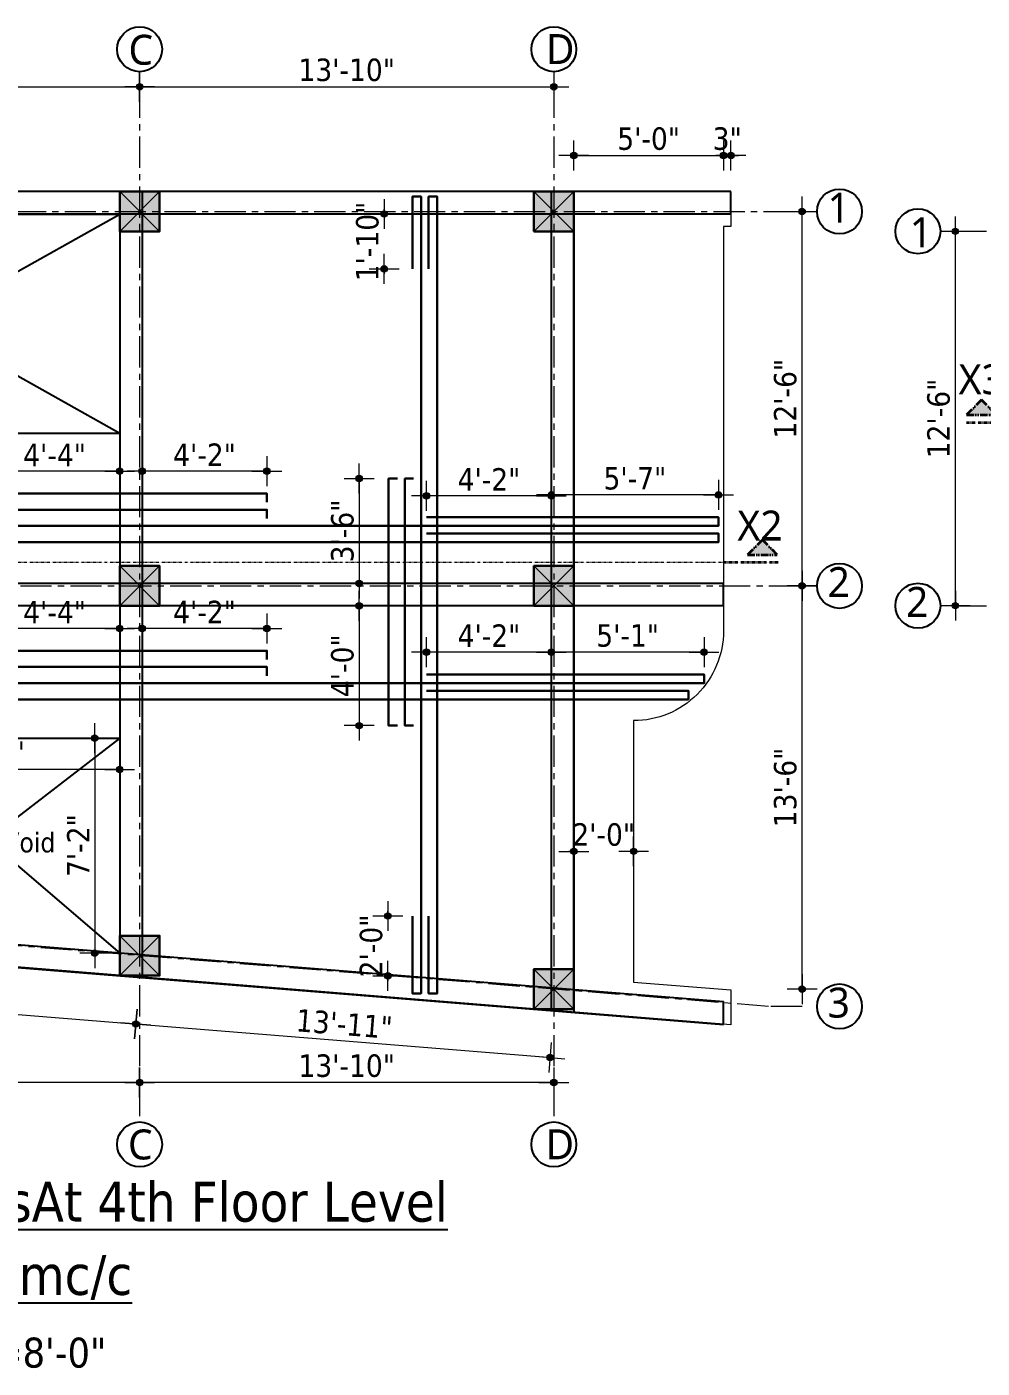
# Model space of a CAD drawing. Header units: inches. Extents: x 130993 to 274375, y -5108 to 103559.
# Drawn here: x 151416 to 151799, y 49679 to 50217 of the extents above; entities that cross this region are included whole.
import ezdxf

# ---------------------------------------------------------------- set-up
doc = ezdxf.new("R2010")
doc.units = ezdxf.units.IN
doc.header["$MEASUREMENT"] = 0
doc.header["$PDMODE"] = 2
doc.header["$PDSIZE"] = -3
doc.linetypes.add('ACAD_ISO12W100', pattern=[21, 12, -3, 0, -3, 0, -3])
doc.linetypes.add('CENTER', pattern=[2, 1.25, -0.25, 0.25, -0.25])
for name, color, linetype, lineweight in [('Center line', 252, 'CENTER', 20), ('Column', 14, 'Continuous', 30), ('Dim-external', 151, 'Continuous', 9), ('DIMENSION', 142, 'Continuous', 20), ('H-HATCH', 9, 'Continuous', 9), ('HATCH', 9, 'Continuous', 9), ('INDEX LINE', 4, 'Continuous', 13), ('reinforcement', 220, 'Continuous', 30), ('Section line', 30, 'Continuous', 35), ('TEXT', 181, 'Continuous', 13)]:
    doc.layers.add(name, color=color, linetype=linetype, lineweight=lineweight)
doc.layers.add('ELEVATION', color=7, linetype='Continuous')
doc.layers.add('Text-external', color=7, linetype='Continuous')
doc.styles.add('caption 1in-8ft', font='trebuc.ttf', dxfattribs={"height": 12})
doc.styles.add('TAHOMA', font='tahoma.ttf', dxfattribs={"height": 9})
doc.dimstyles.new('1.8', dxfattribs={"dimscale": 0, "dimtxt": 9, "dimasz": 1, "dimexe": 2, "dimexo": 9, "dimgap": 2, "dimtad": 1, "dimdec": 0, "dimzin": 3, "dimdsep": 46, "dimlunit": 4, "dimtxsty": 'TAHOMA', "dimblk": 'DIM', "dimcen": 3, "dimdle": 3, "dimse1": 1, "dimse2": 1, "dimclrd": 256, "dimclre": 256, "dimclrt": 7, "dimadec": 1, "dimazin": 2, "dimtfac": 1, "dimtdec": 0, "dimtix": 1, "dimtofl": 0, "dimtmove": 2, "dimatfit": 3, "dimldrblk": 'ARW', "dimfxl": 1, "dimfrac": 2, "dimtolj": 2, "dimtzin": 0, "dimarcsym": 0})

# ---------------------------------------------------------------- blocks, each defined once
blk = doc.blocks.new('col')
at = {"layer": 'HATCH'}
h = blk.add_hatch(color=256, dxfattribs=at)
h.dxf.hatch_style = 1
h.paths.add_polyline_path([(-8, -8), (8, -8), (8, 8), (-8, 8)])
at = {"layer": 'Column'}
blk.add_lwpolyline([(-8, -8), (8, -8), (8, 8), (-8, 8)], close=True, dxfattribs=at)
at = {"layer": 'Dim-external'}
for p, q in [((-8, 8), (8, -8)), ((8, 8), (-8, -8))]:
    blk.add_line(p, q, dxfattribs=at)
blk = doc.blocks.new('gridd')
at = {"layer": 'Dim-external'}
for p in [(2, 0), (168, 0), (341, 0), (507, 0), (2, -150), (168, -150), (341, -150), (507, -150), (2, -270.82), (168, -284.21), (341, -298.16), (507, -311.55)]:
    blk.add_blockref('col', p, dxfattribs=at)
blk = doc.blocks.new('DIM')
at = {"layer": 'INDEX LINE'}
h = blk.add_hatch(color=256, dxfattribs=at)
h.paths.add_polyline_path([(0, 1.28), (0, 0), (1.28, 0, 0.414214)])
h.paths.add_polyline_path([(1.28, 0), (0, 0), (0, -1.28, 0.414214)])
h.paths.add_polyline_path([(0, 0), (-1.28, 0, 0.414214), (0, -1.28)])
h.paths.add_polyline_path([(0, 1.28, 0.414214), (-1.28, 0), (0, 0)])
for p, q in [((0, 6), (0, -6)), ((-6, 0), (6, 0))]:
    blk.add_line(p, q, dxfattribs=at)
blk.add_circle((0, 0), 1.28, dxfattribs=at)
blk = doc.blocks.new('*D652')
at = {"layer": 'Defpoints', "color": 0}
for p in [(160339.5, 47972.18), (160166.5, 47930.18), (160339.5, 47930.18)]:
    blk.add_point(p, dxfattribs=at)
at = {"layer": 'DIMENSION', "lineweight": -2}
blk.add_line((160167.5, 47972.18), (160338.5, 47972.18), dxfattribs=at)
at = {"layer": 'DIMENSION', "lineweight": -2, "rotation": 180}
blk.add_blockref('DIM', (160166.5, 47972.18), dxfattribs=at)
at = {"layer": 'DIMENSION', "lineweight": -2}
blk.add_blockref('DIM', (160339.5, 47972.18), dxfattribs=at)
at = {"layer": 'DIMENSION', "color": 7, "insert": (160253, 47978.79), "char_height": 9, "attachment_point": 5, "style": 'TAHOMA'}
blk.add_mtext('\\A2;14\'-5"', dxfattribs=at)
blk = doc.blocks.new('ARW')
at = {"layer": 'INDEX LINE'}
blk.add_lwpolyline([(10, 0, 0, 6, 0), (0, 0, 0, 0, 0), (10, 0, 0, 0, 0)], format="xyseb", dxfattribs=at)
blk = doc.blocks.new('*D653')
at = {"layer": 'Defpoints', "color": 0}
for p in [(160505.5, 47972.18), (160339.5, 47930.18), (160505.5, 47930.18)]:
    blk.add_point(p, dxfattribs=at)
at = {"layer": 'DIMENSION', "lineweight": -2}
blk.add_line((160340.5, 47972.18), (160504.5, 47972.18), dxfattribs=at)
at = {"layer": 'DIMENSION', "lineweight": -2, "rotation": 180}
blk.add_blockref('DIM', (160339.5, 47972.18), dxfattribs=at)
at = {"layer": 'DIMENSION', "lineweight": -2}
blk.add_blockref('DIM', (160505.5, 47972.18), dxfattribs=at)
at = {"layer": 'DIMENSION', "color": 7, "insert": (160422.5, 47978.87), "char_height": 9, "attachment_point": 5, "style": 'TAHOMA'}
blk.add_mtext('\\A2;13\'-10"', dxfattribs=at)
blk = doc.blocks.new('*D654')
at = {"layer": 'Defpoints', "color": 0}
for p in [(160513.5, 47772.18), (160605, 47772.18), (160513.5, 47610.63)]:
    blk.add_point(p, dxfattribs=at)
at = {"layer": 'DIMENSION', "lineweight": -2}
blk.add_line((160605, 47611.63), (160605, 47771.18), dxfattribs=at)
for p, rotation in [((160605, 47772.18), 90), ((160605, 47610.63), 270)]:
    blk.add_blockref('DIM', p, dxfattribs=dict(at, rotation=rotation))
at = {"layer": 'DIMENSION', "color": 7, "insert": (160598.31, 47691.41), "char_height": 9, "attachment_point": 5, "rotation": 90, "style": 'TAHOMA'}
blk.add_mtext('\\A2;13\'-6"', dxfattribs=at)
blk = doc.blocks.new('*D655')
at = {"layer": 'Defpoints', "color": 0}
for p in [(160513.5, 47922.18), (160605, 47922.18), (160513.5, 47772.18)]:
    blk.add_point(p, dxfattribs=at)
at = {"layer": 'DIMENSION', "lineweight": -2}
blk.add_line((160605, 47773.18), (160605, 47921.18), dxfattribs=at)
for p, rotation in [((160605, 47922.18), 90), ((160605, 47772.18), 270)]:
    blk.add_blockref('DIM', p, dxfattribs=dict(at, rotation=rotation))
at = {"layer": 'DIMENSION', "color": 7, "insert": (160598.31, 47847.18), "char_height": 9, "attachment_point": 5, "rotation": 90, "style": 'TAHOMA'}
blk.add_mtext('\\A2;12\'-6"', dxfattribs=at)
blk = doc.blocks.new('*D659')
at = {"layer": 'Defpoints', "color": 0}
for p in [(160166.5, 47629.98), (160339.5, 47615.38), (160337.98, 47596.62)]:
    blk.add_point(p, dxfattribs=at)
at = {"layer": 'DIMENSION', "lineweight": -2}
blk.add_line((160165.93, 47610.5), (160336.99, 47596.71), dxfattribs=at)
for p, rotation in [((160164.93, 47610.58), 175.3880941349689), ((160337.98, 47596.62), 355.3880941349689)]:
    blk.add_blockref('DIM', p, dxfattribs=dict(at, rotation=rotation))
at = {"layer": 'DIMENSION', "color": 7, "insert": (160251.99, 47610.26), "char_height": 9, "attachment_point": 5, "rotation": 355.3881, "style": 'TAHOMA'}
blk.add_mtext('\\A2;14\'-6"', dxfattribs=at)
blk = doc.blocks.new('*D660')
at = {"layer": 'Defpoints', "color": 0}
for p in [(160339.5, 47615.38), (160505.5, 47601.99), (160503.98, 47583.23)]:
    blk.add_point(p, dxfattribs=at)
at = {"layer": 'DIMENSION', "lineweight": -2}
blk.add_line((160338.98, 47596.54), (160502.99, 47583.31), dxfattribs=at)
for p, rotation in [((160337.98, 47596.62), 175.3880941349689), ((160503.98, 47583.23), 355.3880941349689)]:
    blk.add_blockref('DIM', p, dxfattribs=dict(at, rotation=rotation))
at = {"layer": 'DIMENSION', "color": 7, "insert": (160421.52, 47596.6), "char_height": 9, "attachment_point": 5, "rotation": 355.3881, "style": 'TAHOMA'}
blk.add_mtext('\\A2;13\'-11"', dxfattribs=at)
blk = doc.blocks.new('*D661')
at = {"layer": 'Defpoints', "color": 0}
for p in [(160339.5, 47615.38), (160505.5, 47601.99), (160339.5, 47573.18)]:
    blk.add_point(p, dxfattribs=at)
at = {"layer": 'DIMENSION', "lineweight": -2}
blk.add_line((160504.5, 47573.18), (160340.5, 47573.18), dxfattribs=at)
at = {"layer": 'DIMENSION', "lineweight": -2, "rotation": 180}
blk.add_blockref('DIM', (160339.5, 47573.18), dxfattribs=at)
at = {"layer": 'DIMENSION', "lineweight": -2}
blk.add_blockref('DIM', (160505.5, 47573.18), dxfattribs=at)
at = {"layer": 'DIMENSION', "color": 7, "insert": (160422.5, 47579.87), "char_height": 9, "attachment_point": 5, "style": 'TAHOMA'}
blk.add_mtext('\\A2;13\'-10"', dxfattribs=at)
blk = doc.blocks.new('*D662')
at = {"layer": 'Defpoints', "color": 0}
for p in [(160166.5, 47629.98), (160339.5, 47615.38), (160166.5, 47573.18)]:
    blk.add_point(p, dxfattribs=at)
at = {"layer": 'DIMENSION', "lineweight": -2}
blk.add_line((160338.5, 47573.18), (160167.5, 47573.18), dxfattribs=at)
at = {"layer": 'DIMENSION', "lineweight": -2, "rotation": 180}
blk.add_blockref('DIM', (160166.5, 47573.18), dxfattribs=at)
at = {"layer": 'DIMENSION', "lineweight": -2}
blk.add_blockref('DIM', (160339.5, 47573.18), dxfattribs=at)
at = {"layer": 'DIMENSION', "color": 7, "insert": (160253, 47579.79), "char_height": 9, "attachment_point": 5, "style": 'TAHOMA'}
blk.add_mtext('\\A2;14\'-5"', dxfattribs=at)
blk = doc.blocks.new('*D664')
at = {"layer": 'Defpoints', "color": 0}
for p in [(159992.5, 47651.37), (159949.55, 47610.63), (160513.5, 47610.63)]:
    blk.add_point(p, dxfattribs=at)
at = {"layer": 'DIMENSION', "lineweight": -2}
blk.add_line((159949.55, 47650.37), (159949.55, 47611.63), dxfattribs=at)
for p, rotation in [((159949.55, 47651.37), 90), ((159949.55, 47610.63), 270)]:
    blk.add_blockref('DIM', p, dxfattribs=dict(at, rotation=rotation))
at = {"layer": 'DIMENSION', "color": 7, "insert": (159942.86, 47631), "char_height": 9, "attachment_point": 5, "rotation": 90, "style": 'TAHOMA'}
blk.add_mtext('\\A2;3\'-5"', dxfattribs=at)
blk = doc.blocks.new('*D687')
at = {"layer": 'Defpoints', "color": 0}
for p in [(160448.79, 47639.91), (160439, 47615.91), (160448.79, 47615.91)]:
    blk.add_point(p, dxfattribs=at)
at = {"layer": 'DIMENSION', "lineweight": -2}
for p, q in [((160439, 47640.91), (160439, 47641.91)), ((160439, 47614.91), (160439, 47613.91))]:
    blk.add_line(p, q, dxfattribs=at)
for p, rotation in [((160439, 47639.91), 270), ((160439, 47615.91), 90)]:
    blk.add_blockref('DIM', p, dxfattribs=dict(at, rotation=rotation))
at = {"layer": 'DIMENSION', "color": 7, "insert": (160432.31, 47627.91), "char_height": 9, "attachment_point": 5, "rotation": 90, "style": 'TAHOMA'}
blk.add_mtext('\\A2;2\'-0"', dxfattribs=at)
blk = doc.blocks.new('*D688')
at = {"layer": 'Defpoints', "color": 0}
for p in [(160439.29, 47764.18), (160427.5, 47716.18), (160439.29, 47716.18)]:
    blk.add_point(p, dxfattribs=at)
at = {"layer": 'DIMENSION', "lineweight": -2}
blk.add_line((160427.5, 47763.18), (160427.5, 47717.18), dxfattribs=at)
for p, rotation in [((160427.5, 47764.18), 90), ((160427.5, 47716.18), 270)]:
    blk.add_blockref('DIM', p, dxfattribs=dict(at, rotation=rotation))
at = {"layer": 'DIMENSION', "color": 7, "insert": (160420.81, 47740.18), "char_height": 9, "attachment_point": 5, "rotation": 90, "style": 'TAHOMA'}
blk.add_mtext('\\A2;4\'-0"', dxfattribs=at)
blk = doc.blocks.new('*D693')
at = {"layer": 'Defpoints', "color": 0}
for p in [(160448.79, 47921.18), (160437.5, 47899.18), (160448.79, 47899.18)]:
    blk.add_point(p, dxfattribs=at)
at = {"layer": 'DIMENSION', "lineweight": -2}
for p, q in [((160437.5, 47922.18), (160437.5, 47923.18)), ((160437.5, 47898.18), (160437.5, 47897.18))]:
    blk.add_line(p, q, dxfattribs=at)
for p, rotation in [((160437.5, 47921.18), 270), ((160437.5, 47899.18), 90)]:
    blk.add_blockref('DIM', p, dxfattribs=dict(at, rotation=rotation))
at = {"layer": 'DIMENSION', "color": 7, "insert": (160430.81, 47910.18), "char_height": 9, "attachment_point": 5, "rotation": 90, "style": 'TAHOMA'}
blk.add_mtext('\\A2;1\'-10"', dxfattribs=at)
blk = doc.blocks.new('*D694')
at = {"layer": 'Defpoints', "color": 0}
for p in [(160439.29, 47815.18), (160427.5, 47773.18), (160439.29, 47773.18)]:
    blk.add_point(p, dxfattribs=at)
at = {"layer": 'DIMENSION', "lineweight": -2}
blk.add_line((160427.5, 47814.18), (160427.5, 47774.18), dxfattribs=at)
for p, rotation in [((160427.5, 47815.18), 90), ((160427.5, 47773.18), 270)]:
    blk.add_blockref('DIM', p, dxfattribs=dict(at, rotation=rotation))
at = {"layer": 'DIMENSION', "color": 7, "insert": (160420.81, 47794.18), "char_height": 9, "attachment_point": 5, "rotation": 90, "style": 'TAHOMA'}
blk.add_mtext('\\A2;3\'-6"', dxfattribs=at)
blk = doc.blocks.new('*D695')
at = {"layer": 'Defpoints', "color": 0}
for p in [(160504.5, 47808.63), (160504.5, 47799.68), (160571.5, 47799.68)]:
    blk.add_point(p, dxfattribs=at)
at = {"layer": 'DIMENSION', "lineweight": -2}
blk.add_line((160570.5, 47808.63), (160505.5, 47808.63), dxfattribs=at)
at = {"layer": 'DIMENSION', "lineweight": -2, "rotation": 180}
blk.add_blockref('DIM', (160504.5, 47808.63), dxfattribs=at)
at = {"layer": 'DIMENSION', "lineweight": -2}
blk.add_blockref('DIM', (160571.5, 47808.63), dxfattribs=at)
at = {"layer": 'DIMENSION', "color": 7, "insert": (160538, 47815.23), "char_height": 9, "attachment_point": 5, "style": 'TAHOMA'}
blk.add_mtext('\\A2;5\'-7"', dxfattribs=at)
blk = doc.blocks.new('*D696')
at = {"layer": 'Defpoints', "color": 0}
for p in [(160454.5, 47808.26), (160454.5, 47799.68), (160504.5, 47799.68)]:
    blk.add_point(p, dxfattribs=at)
at = {"layer": 'DIMENSION', "lineweight": -2}
blk.add_line((160503.5, 47808.26), (160455.5, 47808.26), dxfattribs=at)
at = {"layer": 'DIMENSION', "lineweight": -2, "rotation": 180}
blk.add_blockref('DIM', (160454.5, 47808.26), dxfattribs=at)
at = {"layer": 'DIMENSION', "lineweight": -2}
blk.add_blockref('DIM', (160504.5, 47808.26), dxfattribs=at)
at = {"layer": 'DIMENSION', "color": 7, "insert": (160479.5, 47814.85), "char_height": 9, "attachment_point": 5, "style": 'TAHOMA'}
blk.add_mtext('\\A2;4\'-2"', dxfattribs=at)
blk = doc.blocks.new('*D697')
at = {"layer": 'Defpoints', "color": 0}
for p in [(160340.5, 47818.13), (160340.5, 47809.18), (160390.5, 47809.18)]:
    blk.add_point(p, dxfattribs=at)
at = {"layer": 'DIMENSION', "lineweight": -2}
blk.add_line((160389.5, 47818.13), (160341.5, 47818.13), dxfattribs=at)
at = {"layer": 'DIMENSION', "lineweight": -2, "rotation": 180}
blk.add_blockref('DIM', (160340.5, 47818.13), dxfattribs=at)
at = {"layer": 'DIMENSION', "lineweight": -2}
blk.add_blockref('DIM', (160390.5, 47818.13), dxfattribs=at)
at = {"layer": 'DIMENSION', "color": 7, "insert": (160365.5, 47824.73), "char_height": 9, "attachment_point": 5, "style": 'TAHOMA'}
blk.add_mtext('\\A2;4\'-2"', dxfattribs=at)
blk = doc.blocks.new('*D698')
at = {"layer": 'Defpoints', "color": 0}
for p in [(160279.3, 47818.13), (160279.3, 47809.18), (160331.5, 47809.18)]:
    blk.add_point(p, dxfattribs=at)
at = {"layer": 'DIMENSION', "lineweight": -2}
blk.add_line((160330.5, 47818.13), (160280.3, 47818.13), dxfattribs=at)
at = {"layer": 'DIMENSION', "lineweight": -2, "rotation": 180}
blk.add_blockref('DIM', (160279.3, 47818.13), dxfattribs=at)
at = {"layer": 'DIMENSION', "lineweight": -2}
blk.add_blockref('DIM', (160331.5, 47818.13), dxfattribs=at)
at = {"layer": 'DIMENSION', "color": 7, "insert": (160305.4, 47824.63), "char_height": 9, "attachment_point": 5, "style": 'TAHOMA'}
blk.add_mtext('\\A2;4\'-4"', dxfattribs=at)
blk = doc.blocks.new('*D702')
at = {"layer": 'Defpoints', "color": 0}
for p in [(160340.5, 47755.13), (160340.5, 47746.18), (160390.5, 47746.18)]:
    blk.add_point(p, dxfattribs=at)
at = {"layer": 'DIMENSION', "lineweight": -2}
blk.add_line((160389.5, 47755.13), (160341.5, 47755.13), dxfattribs=at)
at = {"layer": 'DIMENSION', "lineweight": -2, "rotation": 180}
blk.add_blockref('DIM', (160340.5, 47755.13), dxfattribs=at)
at = {"layer": 'DIMENSION', "lineweight": -2}
blk.add_blockref('DIM', (160390.5, 47755.13), dxfattribs=at)
at = {"layer": 'DIMENSION', "color": 7, "insert": (160365.5, 47761.73), "char_height": 9, "attachment_point": 5, "style": 'TAHOMA'}
blk.add_mtext('\\A2;4\'-2"', dxfattribs=at)
blk = doc.blocks.new('*D703')
at = {"layer": 'Defpoints', "color": 0}
for p in [(160279.3, 47755.13), (160279.3, 47746.18), (160331.5, 47746.18)]:
    blk.add_point(p, dxfattribs=at)
at = {"layer": 'DIMENSION', "lineweight": -2}
blk.add_line((160330.5, 47755.13), (160280.3, 47755.13), dxfattribs=at)
at = {"layer": 'DIMENSION', "lineweight": -2, "rotation": 180}
blk.add_blockref('DIM', (160279.3, 47755.13), dxfattribs=at)
at = {"layer": 'DIMENSION', "lineweight": -2}
blk.add_blockref('DIM', (160331.5, 47755.13), dxfattribs=at)
at = {"layer": 'DIMENSION', "color": 7, "insert": (160305.4, 47761.63), "char_height": 9, "attachment_point": 5, "style": 'TAHOMA'}
blk.add_mtext('\\A2;4\'-4"', dxfattribs=at)
blk = doc.blocks.new('*D706')
at = {"layer": 'Defpoints', "color": 0}
for p in [(160504.5, 47745.63), (160504.5, 47736.68), (160565.7, 47736.68)]:
    blk.add_point(p, dxfattribs=at)
at = {"layer": 'DIMENSION', "lineweight": -2}
blk.add_line((160564.7, 47745.63), (160505.5, 47745.63), dxfattribs=at)
at = {"layer": 'DIMENSION', "lineweight": -2, "rotation": 180}
blk.add_blockref('DIM', (160504.5, 47745.63), dxfattribs=at)
at = {"layer": 'DIMENSION', "lineweight": -2}
blk.add_blockref('DIM', (160565.7, 47745.63), dxfattribs=at)
at = {"layer": 'DIMENSION', "color": 7, "insert": (160535.1, 47752.24), "char_height": 9, "attachment_point": 5, "style": 'TAHOMA'}
blk.add_mtext('\\A2;5\'-1"', dxfattribs=at)
blk = doc.blocks.new('*D707')
at = {"layer": 'Defpoints', "color": 0}
for p in [(160454.5, 47745.63), (160454.5, 47736.68), (160504.5, 47736.68)]:
    blk.add_point(p, dxfattribs=at)
at = {"layer": 'DIMENSION', "lineweight": -2}
blk.add_line((160503.5, 47745.63), (160455.5, 47745.63), dxfattribs=at)
at = {"layer": 'DIMENSION', "lineweight": -2, "rotation": 180}
blk.add_blockref('DIM', (160454.5, 47745.63), dxfattribs=at)
at = {"layer": 'DIMENSION', "lineweight": -2}
blk.add_blockref('DIM', (160504.5, 47745.63), dxfattribs=at)
at = {"layer": 'DIMENSION', "color": 7, "insert": (160479.5, 47752.23), "char_height": 9, "attachment_point": 5, "style": 'TAHOMA'}
blk.add_mtext('\\A2;4\'-2"', dxfattribs=at)
blk = doc.blocks.new('*D779')
at = {"layer": 'Defpoints', "color": 0}
for p in [(160230.5, 47711.18), (160331.5, 47711.18), (160230.5, 47698.63)]:
    blk.add_point(p, dxfattribs=at)
at = {"layer": 'DIMENSION', "lineweight": -2}
blk.add_line((160330.5, 47698.63), (160231.5, 47698.63), dxfattribs=at)
at = {"layer": 'DIMENSION', "lineweight": -2, "rotation": 180}
blk.add_blockref('DIM', (160230.5, 47698.63), dxfattribs=at)
at = {"layer": 'DIMENSION', "lineweight": -2}
blk.add_blockref('DIM', (160331.5, 47698.63), dxfattribs=at)
at = {"layer": 'DIMENSION', "color": 7, "insert": (160281, 47705.34), "char_height": 9, "attachment_point": 5, "style": 'TAHOMA'}
blk.add_mtext('\\A2;8\'-5"', dxfattribs=at)
blk = doc.blocks.new('*D780')
at = {"layer": 'Defpoints', "color": 0}
for p in [(160331.5, 47711.18), (160321.5, 47625.05), (160331.5, 47625.05)]:
    blk.add_point(p, dxfattribs=at)
at = {"layer": 'DIMENSION', "lineweight": -2}
blk.add_line((160321.5, 47710.18), (160321.5, 47626.05), dxfattribs=at)
for p, rotation in [((160321.5, 47711.18), 90), ((160321.5, 47625.05), 270)]:
    blk.add_blockref('DIM', p, dxfattribs=dict(at, rotation=rotation))
at = {"layer": 'DIMENSION', "color": 7, "insert": (160314.9, 47668.12), "char_height": 9, "attachment_point": 5, "rotation": 90, "style": 'TAHOMA'}
blk.add_mtext('\\A2;7\'-2"', dxfattribs=at)
blk = doc.blocks.new('a1')
at = {"layer": 'HATCH', "linetype": 'ACAD_ISO12W100', "ltscale": 0.25}
h = blk.add_hatch(color=256, dxfattribs=at)
h.dxf.hatch_style = 1
h.paths.add_polyline_path([(3261.58, 1164.5), (3273.58, 1164.5), (3267.58, 1170.5)])
at = {"layer": 'Section line', "linetype": 'ACAD_ISO12W100', "ltscale": 0.1}
blk.add_line((3252, 1161.5), (3274, 1161.5), dxfattribs=at)
at = {"layer": 'Section line', "linetype": 'ACAD_ISO12W100', "ltscale": 0.25}
blk.add_lwpolyline([(3261.58, 1164.5), (3273.58, 1164.5), (3267.58, 1170.5), (3267.58, 1170.5), (3261.58, 1164.5)], dxfattribs=at)
blk = doc.blocks.new('*D828')
at = {"layer": 'Defpoints', "color": 0}
for p in [(160513.5, 47665.82), (160513.5, 47665.82), (160537.5, 47665.82)]:
    blk.add_point(p, dxfattribs=at)
at = {"layer": 'DIMENSION', "lineweight": -2}
for p, q in [((160512.5, 47665.82), (160511.5, 47665.82)), ((160538.5, 47665.82), (160539.5, 47665.82))]:
    blk.add_line(p, q, dxfattribs=at)
blk.add_blockref('DIM', (160513.5, 47665.82), dxfattribs=at)
at = {"layer": 'DIMENSION', "lineweight": -2, "rotation": 180}
blk.add_blockref('DIM', (160537.5, 47665.82), dxfattribs=at)
at = {"layer": 'DIMENSION', "color": 7, "insert": (160525.5, 47672.5), "char_height": 9, "attachment_point": 5, "style": 'TAHOMA'}
blk.add_mtext('\\A2;2\'-0"', dxfattribs=at)
blk = doc.blocks.new('*D829')
at = {"layer": 'Defpoints', "color": 0}
for p in [(160573.5, 47944.63), (160513.5, 47930.18), (160573.5, 47916.18)]:
    blk.add_point(p, dxfattribs=at)
at = {"layer": 'DIMENSION', "lineweight": -2}
blk.add_line((160514.5, 47944.63), (160572.5, 47944.63), dxfattribs=at)
at = {"layer": 'DIMENSION', "lineweight": -2, "rotation": 180}
blk.add_blockref('DIM', (160513.5, 47944.63), dxfattribs=at)
at = {"layer": 'DIMENSION', "lineweight": -2}
blk.add_blockref('DIM', (160573.5, 47944.63), dxfattribs=at)
at = {"layer": 'DIMENSION', "color": 7, "insert": (160543.5, 47951.32), "char_height": 9, "attachment_point": 5, "style": 'TAHOMA'}
blk.add_mtext('\\A2;5\'-0"', dxfattribs=at)
blk = doc.blocks.new('*D830')
at = {"layer": 'Defpoints', "color": 0}
for p in [(160576.5, 47944.63), (160576.5, 47930.18), (160573.5, 47916.18)]:
    blk.add_point(p, dxfattribs=at)
at = {"layer": 'DIMENSION', "lineweight": -2}
for p, q in [((160572.5, 47944.63), (160571.5, 47944.63)), ((160577.5, 47944.63), (160578.5, 47944.63))]:
    blk.add_line(p, q, dxfattribs=at)
blk.add_blockref('DIM', (160573.5, 47944.63), dxfattribs=at)
at = {"layer": 'DIMENSION', "lineweight": -2, "rotation": 180}
blk.add_blockref('DIM', (160576.5, 47944.63), dxfattribs=at)
at = {"layer": 'DIMENSION', "color": 7, "insert": (160575, 47951.32), "char_height": 9, "attachment_point": 5, "style": 'TAHOMA'}
blk.add_mtext('\\A2;3"', dxfattribs=at)
blk = doc.blocks.new('*D647')
at = {"layer": 'Defpoints', "color": 0}
for p in [(160740.5, 47922.18), (160780, 47922.18), (160780, 47772.18)]:
    blk.add_point(p, dxfattribs=at)
at = {"layer": 'DIMENSION', "lineweight": -2}
blk.add_line((160740.5, 47773.18), (160740.5, 47921.18), dxfattribs=at)
for p, rotation in [((160740.5, 47922.18), 90), ((160740.5, 47772.18), 270)]:
    blk.add_blockref('DIM', p, dxfattribs=dict(at, rotation=rotation))
at = {"layer": 'DIMENSION', "color": 7, "insert": (160733.81, 47847.18), "char_height": 9, "attachment_point": 5, "rotation": 90, "style": 'TAHOMA'}
blk.add_mtext('\\A2;12\'-6"', dxfattribs=at)
blk = doc.blocks.new('a2')
at = {"layer": 'HATCH', "linetype": 'ACAD_ISO12W100', "ltscale": 0.25}
h = blk.add_hatch(color=256, dxfattribs=at)
h.dxf.hatch_style = 1
h.paths.add_polyline_path([(2588.5, 1164.5), (2600.5, 1164.5), (2594.5, 1170.5)])
at = {"layer": 'Section line', "linetype": 'ACAD_ISO12W100', "ltscale": 0.1}
blk.add_line((2588.5, 1161.5), (2617.75, 1161.5), dxfattribs=at)
at = {"layer": 'Section line', "linetype": 'ACAD_ISO12W100', "ltscale": 0.25}
blk.add_lwpolyline([(2588.5, 1164.5), (2600.5, 1164.5), (2594.5, 1170.5), (2594.5, 1170.5), (2588.5, 1164.5)], dxfattribs=at)
blk = doc.blocks.new('sn4')
at = {"layer": 'Center line', "ltscale": 10}
for p, q in [((5663.5, 1417.55), (5663.5, 1002.77)), ((5829.5, 1417.55), (5829.5, 1002.77)), ((5273.5, 1367.55), (5929, 1367.55)), ((5255.73, 1217.55), (5929, 1217.55))]:
    blk.add_line(p, q, dxfattribs=at)
for points in [[(5915.5, 1049.06), (5324.5, 1096.73), (5273.5, 1096.73)], [(5929, 1049.06), (5915.5, 1049.06)]]:
    blk.add_lwpolyline(points, dxfattribs=at)
at = {"layer": 'ELEVATION'}
for p, q in [((5837.5, 1375.55), (5316.5, 1375.55)), ((5655.5, 1375.55), (5655.5, 1061.39)), ((5664.5, 1375.55), (5664.5, 1061.39)), ((5828.5, 1375.55), (5828.5, 1047.68)), ((5837.5, 1375.55), (5837.5, 1046.71)), ((5900.5, 1366.55), (5900.5, 1375.55)), ((5900.5, 1366.55), (5316.5, 1366.55)), ((5655.5, 1278.55), (5498.5, 1366.55)), ((5498.5, 1278.55), (5655.5, 1366.55)), ((5897.5, 1218.55), (5316.5, 1218.55)), ((5897.5, 1209.55), (5897.5, 1218.55)), ((5897.5, 1209.55), (5316.5, 1209.55)), ((5554.5, 1156.55), (5655.5, 1070.42)), ((5655.5, 1156.55), (5554.5, 1078.57)), ((5897.5, 1050.9), (5316.26, 1097.78)), ((5897.5, 1041.87), (5316.5, 1088.73))]:
    blk.add_line(p, q, dxfattribs=at)
for points in [[(5897.5, 1041.87), (5897.5, 1050.9), (5837.5, 1055.74), (5837.5, 1288.55), (5837.5, 1288.55), (5837.5, 1375.55), (5316.5, 1375.55), (5316.5, 1366.55), (5316.5, 1366.55), (5316.5, 1097.78), (5316.5, 1097.76), (5316.5, 1088.73)], [(5655.5, 1278.55), (5498.5, 1278.55), (5498.5, 1366.55), (5655.5, 1366.55)], [(5554.5, 1156.55), (5655.5, 1156.55), (5655.5, 1070.42), (5554.5, 1078.57)]]:
    blk.add_lwpolyline(points, close=True, dxfattribs=at)
blk.add_lwpolyline([(5900.5, 1375.55), (5837.5, 1375.55)], dxfattribs=at)
at = {"layer": 'H-HATCH'}
blk.add_lwpolyline([(5900.5, 1041.63), (5316.5, 1088.73), (5316.5, 1375.55), (5900.5, 1375.55), (5900.5, 1361.55), (5897.5, 1361.55), (5897.5, 1199.55, -0.414214), (5861.5, 1163.55), (5861.5, 1058.82), (5900.5, 1055.67)], format="xyb", close=True, dxfattribs=at)
at = {"layer": 'reinforcement'}
for points in [[(5772.8, 1085.28), (5772.8, 1061.28), (5772.8, 1054.28), (5776.3, 1054.28), (5776.3, 1366.55), (5776.3, 1373.55), (5772.8, 1373.55), (5772.8, 1366.55), (5772.8, 1344.55)], [(5779.3, 1085.28), (5779.3, 1061.28), (5779.3, 1054.28), (5782.8, 1054.28), (5782.8, 1366.55), (5782.8, 1373.55), (5779.3, 1373.55), (5779.3, 1366.55), (5779.3, 1344.55)], [(5766.8, 1260.55), (5763.3, 1260.55), (5763.3, 1218.55), (5763.3, 1209.55), (5763.3, 1161.55), (5766.8, 1161.55)], [(5773.3, 1260.55), (5769.8, 1260.55), (5769.8, 1218.55), (5769.8, 1209.55), (5769.8, 1161.55), (5773.3, 1161.55)], [(5714.5, 1251.05), (5714.5, 1254.55), (5664.5, 1254.55), (5655.5, 1254.55), (5603.3, 1254.55), (5603.3, 1251.05)], [(5714.5, 1244.55), (5714.5, 1248.05), (5664.5, 1248.05), (5655.5, 1248.05), (5603.3, 1248.05), (5603.3, 1244.55)], [(5350.5, 1245.05), (5325.5, 1245.05), (5318.5, 1245.05), (5318.5, 1245.05), (5318.5, 1241.55), (5828.5, 1241.55), (5895.5, 1241.55), (5895.5, 1245.05), (5828.5, 1245.05), (5778.5, 1245.05)], [(5350.5, 1238.55), (5325.5, 1238.55), (5318.5, 1238.55), (5318.5, 1238.55), (5318.5, 1235.05), (5828.5, 1235.05), (5895.5, 1235.05), (5895.5, 1238.55), (5828.5, 1238.55), (5778.5, 1238.55)], [(5714.5, 1188.05), (5714.5, 1191.55), (5664.5, 1191.55), (5655.5, 1191.55), (5603.3, 1191.55), (5603.3, 1188.05)], [(5714.5, 1181.55), (5714.5, 1185.05), (5664.5, 1185.05), (5655.5, 1185.05), (5603.3, 1185.05), (5603.3, 1181.55)], [(5350.5, 1182.05), (5325.5, 1182.05), (5318.5, 1182.05), (5318.5, 1182.05), (5318.5, 1178.55), (5828.5, 1178.55), (5889.7, 1178.55), (5889.7, 1182.05), (5828.5, 1182.05), (5778.5, 1182.05)], [(5350.5, 1175.55), (5325.5, 1175.55), (5318.5, 1175.55), (5318.5, 1175.55), (5318.5, 1172.05), (5828.5, 1172.05), (5883.43, 1172.05), (5883.43, 1175.55), (5828.5, 1175.55), (5778.5, 1175.55)]]:
    blk.add_lwpolyline(points, dxfattribs=at)
at = {"layer": 'Section line', "linetype": 'ACAD_ISO12W100', "lineweight": 13, "ltscale": 0.1}
blk.add_line((5311.25, 1227), (5897.5, 1227), dxfattribs=at)
at = {"layer": 'Text-external'}
for centre in [(5663.5, 1432.55), (5829.5, 1432.55), (5944, 1367.55), (5944, 1217.55), (5944, 1049.06), (5663.5, 993.77), (5829.5, 993.77)]:
    blk.add_circle(centre, 9, dxfattribs=at)
at = {"layer": 'Column'}
blk.add_blockref('gridd', (5322.5, 1367.55), dxfattribs=at)
at = {"layer": 'DIMENSION'}
blk.add_blockref('a1', (2645.5, 65.5), dxfattribs=at)
at = {"insert": (5912.14, 1241.73), "char_height": 12, "width": 18.4581, "attachment_point": 5, "style": 'caption 1in-8ft'}
blk.add_mtext('X2', dxfattribs=at)
at = {"layer": 'ELEVATION', "lineweight": 25, "ltscale": 0.5, "style": 'TAHOMA'}
for s, height, p in [('%%U Slab Reinforcement DetailsAt 4th Floor Level', 16, (5356.79, 962.83)), ('%%U8%%C@150mmc/c', 16, (5514.89, 933.48)), ('scale:1"=8\'-0"', 12, (5547.97, 904.34))]:
    blk.add_text(s, height=height, dxfattribs=at).set_placement(p)
at = {"layer": 'TEXT', "ltscale": 20, "style": 'TAHOMA'}
blk.add_text(' Void', height=8, dxfattribs=at).set_placement((5605.88, 1110.76))
at = {"layer": 'Text-external', "char_height": 12, "width": 130.1671, "attachment_point": 1, "style": 'caption 1in-8ft'}
for s, insert in [('C', (5659.02, 1438.36)), ('D', (5826.35, 1438.63)), ('1', (5939.23, 1375.07)), ('2', (5939.23, 1225.07)), ('3', (5939.23, 1056.58)), ('C', (5658.82, 999.74)), ('D', (5826.21, 999.79))]:
    blk.add_mtext(s, dxfattribs=dict(at, insert=insert))
at = {"layer": 'DIMENSION'}
for base, p1, p2, picture, middle in [((5663.5, 1417.55), (5490.5, 1375.55), (5663.5, 1375.55), '*D652', (5577, 1424.16)), ((5829.5, 1417.55), (5663.5, 1375.55), (5829.5, 1375.55), '*D653', (5746.5, 1424.24)), ((5897.5, 1390), (5837.5, 1375.55), (5897.5, 1361.55), '*D829', (5867.5, 1396.68)), ((5900.5, 1390), (5897.5, 1361.55), (5900.5, 1375.55), '*D830', (5899, 1396.69)), ((5603.3, 1263.5), (5655.5, 1254.55), (5603.3, 1254.55), '*D698', (5629.4, 1270)), ((5664.5, 1263.5), (5714.5, 1254.55), (5664.5, 1254.55), '*D697', (5689.5, 1270.09)), ((5778.5, 1253.63), (5828.5, 1245.05), (5778.5, 1245.05), '*D696', (5803.5, 1260.22)), ((5828.5, 1254), (5895.5, 1245.05), (5828.5, 1245.05), '*D695', (5862, 1260.59)), ((5603.3, 1200.5), (5655.5, 1191.55), (5603.3, 1191.55), '*D703', (5629.4, 1207)), ((5664.5, 1200.5), (5714.5, 1191.55), (5664.5, 1191.55), '*D702', (5689.5, 1207.09)), ((5778.5, 1191), (5828.5, 1182.05), (5778.5, 1182.05), '*D707', (5803.5, 1197.59)), ((5828.5, 1191), (5889.7, 1182.05), (5828.5, 1182.05), '*D706', (5859.1, 1197.61)), ((5554.5, 1144), (5655.5, 1156.55), (5554.5, 1156.55), '*D779', (5605, 1150.71)), ((5837.5, 1111.19), (5861.5, 1111.19), (5837.5, 1111.19), '*D828', (5849.5, 1117.87)), ((5490.5, 1018.55), (5663.5, 1060.74), (5490.5, 1075.34), '*D662', (5577, 1025.16)), ((5663.5, 1018.55), (5829.5, 1047.35), (5663.5, 1060.74), '*D661', (5746.5, 1025.24))]:
    dim = blk.add_linear_dim(base=base, p1=p1, p2=p2, dimstyle='1.8', override={"dimscale": 1}, dxfattribs=at)
    dim.commit()
    dim.dimension.update_dxf_attribs({"geometry": picture, "text_midpoint": middle, "insert": (-154676, -46554.63)})
for base, p1, p2, angle, picture, middle in [((5761.5, 1344.55), (5772.8, 1366.55), (5772.8, 1344.55), 90, '*D693', (5754.82, 1355.55)), ((5929, 1367.55), (5837.5, 1217.55), (5837.5, 1367.55), 90, '*D655', (5922.31, 1292.55)), ((5751.5, 1218.55), (5763.3, 1260.55), (5763.3, 1218.55), 90, '*D694', (5744.81, 1239.55)), ((5929, 1217.55), (5837.5, 1056), (5837.5, 1217.55), 90, '*D654', (5922.31, 1136.78)), ((5751.5, 1161.55), (5763.3, 1209.55), (5763.3, 1161.55), 90, '*D688', (5744.82, 1185.55)), ((5645.5, 1070.42), (5655.5, 1156.55), (5655.5, 1070.42), 90, '*D780', (5638.91, 1113.49)), ((5273.55, 1056), (5316.5, 1096.73), (5837.5, 1056), 90, '*D664', (5266.87, 1076.37)), ((5763, 1061.28), (5772.8, 1085.28), (5772.8, 1061.28), 90, '*D687', (5756.31, 1073.28)), ((5661.99, 1041.99), (5490.5, 1075.34), (5663.5, 1060.74), 175.3881, '*D659', (5576, 1055.63)), ((5827.99, 1028.6), (5663.5, 1060.74), (5829.5, 1047.35), 175.3881, '*D660', (5745.53, 1041.96))]:
    dim = blk.add_linear_dim(base=base, p1=p1, p2=p2, angle=angle, dimstyle='1.8', override={"dimscale": 1}, dxfattribs=at)
    dim.commit()
    dim.dimension.update_dxf_attribs({"geometry": picture, "text_midpoint": middle, "insert": (-154676, -46554.63)})
blk = doc.blocks.new('sn5')
at = {"layer": 'Center line', "ltscale": 10}
for p, q in [((6064.5, 1367.55), (6660, 1367.55)), ((6064.5, 1217.55), (6660, 1217.55))]:
    blk.add_line(p, q, dxfattribs=at)
at = {"layer": 'Text-external'}
for centre in [(6049.5, 1367.55), (6049.5, 1217.55)]:
    blk.add_circle(centre, 9, dxfattribs=at)
at = {"layer": 'DIMENSION'}
blk.add_blockref('a2', (3480.5, 129.5), dxfattribs=at)
at = {"insert": (6074.89, 1308.19), "char_height": 12, "width": 18.4581, "attachment_point": 5, "style": 'caption 1in-8ft'}
blk.add_mtext('X3', dxfattribs=at)
at = {"layer": 'Text-external', "char_height": 12, "attachment_point": 1, "style": 'caption 1in-8ft'}
for s, insert, width in [('1', (6046.22, 1373.19), 5.971), ('2', (6044.73, 1225.07), 7.7183)]:
    blk.add_mtext(s, dxfattribs=dict(at, insert=insert, width=width))
at = {"layer": 'DIMENSION'}
dim = blk.add_linear_dim(base=(6064.5, 1367.55), p1=(6104, 1217.55), p2=(6104, 1367.55), angle=90, dimstyle='1.8', override={"dimscale": 1}, dxfattribs=at)
dim.commit()
dim.dimension.update_dxf_attribs({"geometry": '*D647', "text_midpoint": (6057.81, 1292.55), "insert": (-154676, -46554.63)})

msp = doc.modelspace()

# ---------------------------------------------------------------- block references
at = {"layer": 'DIMENSION'}
for name, p in [('sn4', (145797.5, 48775.08)), ('sn5', (145723.44, 48767.15))]:
    msp.add_blockref(name, p, dxfattribs=at)

doc.saveas('drawing.dxf')
